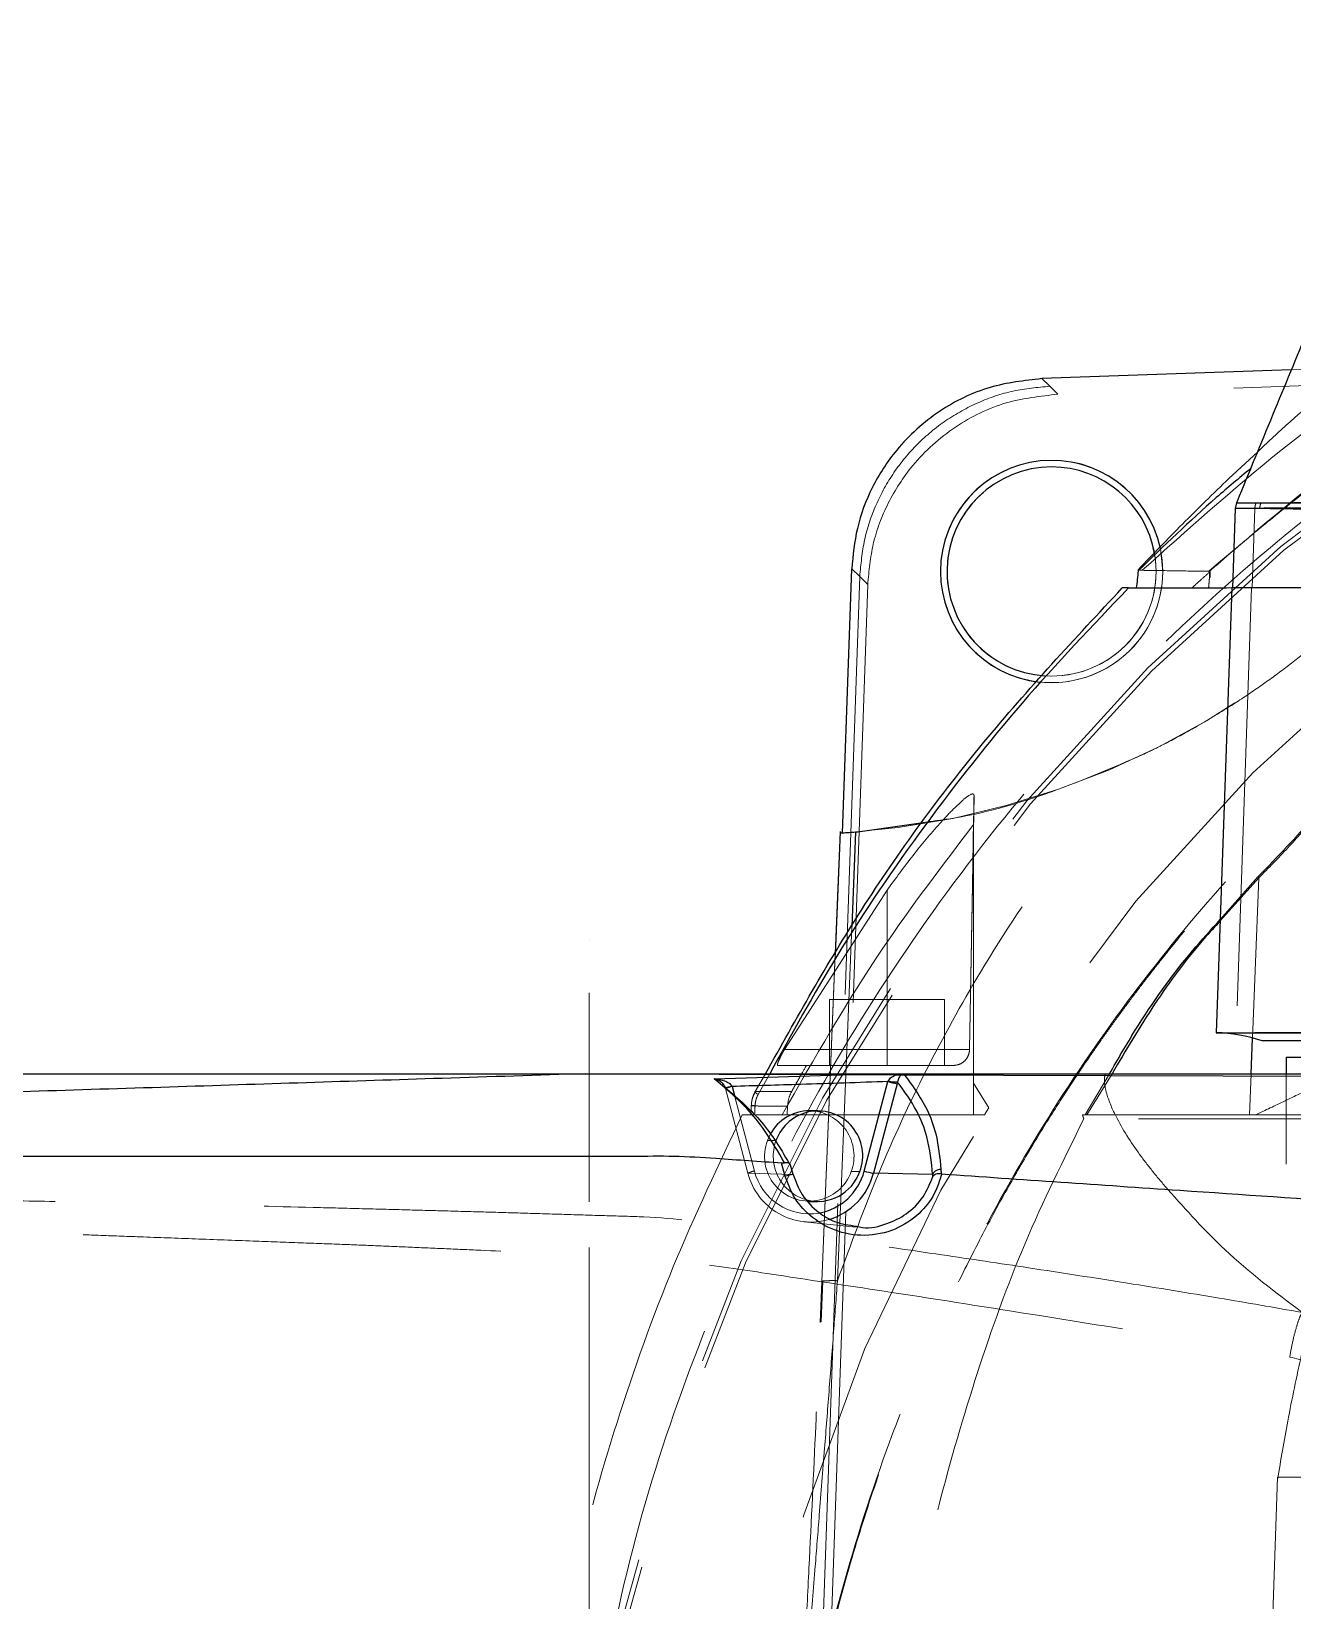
# Model space of a CAD drawing. Header units: millimetres. Extents: x 126 to 938, y 244 to 707.
# Drawn here: x 779.875 to 783.706, y 562.563 to 567.327 of the extents above; entities that cross this region are included whole.
import ezdxf

# ---------------------------------------------------------------- set-up
doc = ezdxf.new("R2010")
doc.units = ezdxf.units.MM
doc.linetypes.add('HIDDEN', pattern=[1.905, 1.27, -0.635])

msp = doc.modelspace()

# ---------------------------------------------------------------- linework, layer by layer
at = {"color": 7, "linetype": 'HIDDEN', "lineweight": 18}
for p, q in [((786.7006, 566.3553), (782.9926, 566.2256)), ((784.4368, 566.325), (783.7016, 566.2993)), ((782.9683, 566.2498), (782.9441, 566.2728)), ((782.9926, 566.2256), (782.9683, 566.2498)), ((783.5369, 565.8999), (783.5357, 565.8972)), ((783.5401, 565.8954), (783.5398, 565.8954)), ((783.5911, 565.8786), (783.5828, 565.6373)), ((783.8359, 565.8985), (783.6096, 565.8955)), ((783.3112, 565.6873), (783.304, 565.7566)), ((782.3908, 565.6722), (782.2542, 561.752)), ((782.3665, 565.6953), (782.3908, 565.6722)), ((782.3908, 565.6721), (782.415, 565.648)), ((783.4553, 565.6871), (783.4553, 565.67)), ((782.415, 565.648), (782.2786, 561.7506)), ((783.1881, 565.6373), (783.3996, 565.6373)), ((783.2309, 565.6373), (784.2837, 565.6373)), ((783.2309, 565.6373), (783.4144, 565.6373)), ((783.4505, 565.6373), (783.3996, 565.6373)), ((783.4144, 565.6373), (783.4436, 565.6373)), ((783.4436, 565.6373), (783.4505, 565.6373)), ((783.5053, 565.6373), (784.2844, 565.6373)), ((783.5208, 565.6373), (783.5809, 565.6373)), ((791.1026, 565.6373), (783.5228, 565.6373)), ((783.5228, 565.6373), (783.5828, 565.6373)), ((783.5809, 565.6373), (783.5345, 564.287)), ((783.5809, 565.6373), (784.4407, 565.6373)), ((783.5828, 565.6373), (784.4426, 565.6373)), ((782.738, 565.0069), (782.7246, 564.2364)), ((782.7367, 564.9307), (782.7333, 564.7373)), ((782.7367, 564.9191), (782.7367, 564.9307)), ((782.7367, 564.7373), (782.7367, 564.9307)), ((782.7367, 564.9191), (782.7367, 564.0373)), ((782.276, 563.5312), (782.3311, 564.8922)), ((782.4737, 564.7195), (782.1622, 564.2364)), ((782.4737, 564.7195), (782.4737, 564.2364)), ((782.7333, 564.7373), (782.7246, 564.2364)), ((782.7333, 564.7373), (782.7367, 564.7373)), ((782.7367, 564.5438), (782.7367, 564.7373)), ((783.603, 564.757), (783.4855, 564.6263)), ((783.4857, 564.6305), (783.6003, 564.76)), ((783.5838, 564.2708), (783.603, 564.757)), ((782.3668, 564.6096), (782.3233, 563.5338)), ((781.5695, 564.5672), (781.5695, 564.5672)), ((782.7367, 564.5438), (782.7367, 564.0373)), ((782.7367, 564.1334), (782.7367, 564.5438)), ((782.3161, 564.523), (782.2759, 563.5312)), ((781.5695, 564.4084), (781.5695, 563.7731)), ((781.5695, 563.7731), (781.5695, 564.4084)), ((781.5695, 563.7731), (781.5695, 564.4084)), ((781.5695, 564.4084), (781.5695, 563.7731)), ((782.2987, 564.1873), (782.2987, 564.3873)), ((782.2987, 564.3873), (782.6487, 564.3873)), ((782.6487, 564.3873), (782.2987, 564.3873)), ((782.6487, 564.1873), (782.6487, 564.3873)), ((783.5905, 564.2873), (783.5345, 564.287)), ((791.4838, 564.2873), (783.5905, 564.2873)), ((783.5905, 564.2873), (784.3874, 564.2873)), ((783.6128, 564.2623), (791.3347, 564.2623)), ((782.4737, 564.2364), (782.1622, 564.2364)), ((782.7246, 564.2364), (782.4737, 564.2364)), ((782.4737, 564.2364), (782.4737, 564.1873)), ((787.4737, 564.2123), (783.6862, 564.2123)), ((783.1375, 564.1623), (778.1429, 564.1623)), ((782.0732, 564.1086), (782.1046, 564.1623)), ((782.1177, 564.1623), (782.082, 564.0995)), ((782.1419, 564.1873), (782.4737, 564.1873)), ((782.1419, 564.1873), (782.229, 564.1873)), ((782.6746, 564.1873), (782.229, 564.1873)), ((782.6487, 564.1873), (782.2987, 564.1873)), ((782.2987, 564.1873), (782.6487, 564.1873)), ((782.4737, 564.1873), (782.6746, 564.1873)), ((783.0755, 564.0373), (783.1496, 564.1623)), ((783.1572, 564.1623), (783.0807, 564.0373)), ((784.0121, 564.1623), (783.1375, 564.1623)), ((783.5746, 564.0373), (783.5795, 564.1623)), ((783.6862, 564.1623), (783.6862, 563.8873)), ((781.9714, 564.1359), (781.9637, 564.1425)), ((781.9826, 564.1201), (781.9834, 564.1173)), ((781.9833, 564.1172), (782.051, 563.8605)), ((782.0514, 563.8604), (781.9836, 564.1171)), ((782.7367, 564.1334), (782.7367, 564.0373)), ((782.7827, 564.0585), (782.7367, 564.1334)), ((782.0104, 564.096), (782.0709, 563.8668)), ((782.1707, 564.0373), (782.1717, 564.0641)), ((782.0715, 564.0373), (782.034, 564.0373)), ((782.1548, 564.0373), (782.034, 564.0373)), ((782.0598, 564.0373), (782.0715, 564.0373)), ((782.0598, 564.0373), (782.1707, 564.0373)), ((782.7367, 564.0373), (782.1548, 564.0373)), ((782.1707, 564.0373), (782.7697, 564.0373)), ((782.7367, 564.0373), (782.7697, 564.0373)), ((782.7367, 564.0373), (782.7367, 564.0373)), ((783.0676, 564.0373), (783.0755, 564.0373)), ((783.0676, 564.0373), (784.5085, 564.0373)), ((784.5076, 564.0251), (783.0714, 564.0251)), ((783.078, 564.0373), (783.0755, 564.0373)), ((783.078, 564.0373), (783.0807, 564.0373)), ((783.0807, 564.0373), (783.5746, 564.0373)), ((783.5746, 564.0373), (783.5929, 564.0373)), ((783.5929, 564.0373), (784.5077, 564.0373)), ((782.119, 563.9783), (782.1105, 563.9593)), ((782.1105, 563.9593), (782.1366, 563.9593)), ((782.051, 563.8605), (782.0514, 563.8604)), ((782.1885, 563.8564), (782.0514, 563.8604)), ((782.1768, 563.8897), (782.1813, 563.8823)), ((782.1813, 563.8823), (782.1885, 563.8564)), ((782.365, 563.8652), (782.391, 563.8652)), ((787.4737, 563.8873), (783.6862, 563.8873)), ((782.2225, 563.7128), (782.38, 563.6969)), ((781.5695, 562.9999), (781.5695, 563.6352)), ((781.5695, 563.6352), (781.5695, 562.7199)), ((782.2707, 563.4069), (782.276, 563.5312)), ((782.2789, 563.5328), (782.2734, 563.4089)), ((781.5695, 562.4503), (781.5695, 562.9999)), ((783.6598, 562.9373), (783.5987, 561.1873)), ((783.7475, 562.9373), (783.6598, 562.9373)), ((783.6598, 562.9373), (784.5186, 562.9373)), ((781.5695, 562.7199), (781.5695, 562.1723))]:
    msp.add_line(p, q, dxfattribs=at)
at = {"color": 7, "linetype": 'Continuous', "lineweight": 25}
for p, q in [((783.7016, 566.2993), (782.9441, 566.2728)), ((783.5987, 566.05), (783.5117, 565.9694)), ((783.5312, 565.8781), (783.5228, 565.6373)), ((783.5349, 565.8954), (783.5312, 565.8781)), ((782.3385, 564.8927), (782.3665, 565.6953)), ((783.2073, 565.6373), (783.1878, 565.6373)), ((783.2073, 565.6373), (783.2309, 565.6373)), ((783.2309, 565.6373), (783.5053, 565.6373)), ((783.5208, 565.6373), (783.4737, 564.287)), ((783.8929, 565.6373), (783.5208, 565.6373)), ((782.3784, 564.8956), (782.591, 564.9263)), ((782.3312, 564.8977), (782.3161, 564.523)), ((782.3784, 564.8956), (782.3668, 564.6096)), ((783.5795, 564.1623), (783.5838, 564.2708)), ((783.8954, 564.2623), (783.6128, 564.2623)), ((783.6862, 564.2123), (783.6862, 564.1623)), ((783.6862, 564.2123), (786.473, 564.2123)), ((778.9682, 564.1623), (781.559, 564.1623)), ((781.559, 564.1623), (782.3689, 564.1596)), ((781.559, 564.1623), (789.6435, 564.1623)), ((781.9491, 564.1468), (782.3689, 564.1596)), ((782.3689, 564.1596), (782.5019, 564.1594)), ((782.0023, 564.1251), (782.0031, 564.1236)), ((782.0031, 564.1236), (782.0104, 564.096)), ((782.4046, 563.8668), (782.4763, 564.1385)), ((782.5043, 564.132), (782.4327, 563.8604)), ((782.2638, 564.0498), (782.2377, 564.0498)), ((782.1646, 563.8508), (782.1533, 563.8917)), ((782.1887, 563.8566), (782.181, 563.8845)), ((782.6124, 563.8561), (782.4327, 563.8604)), ((782.1887, 563.8566), (782.1885, 563.8564)), ((782.2377, 563.7748), (782.2638, 563.7748))]:
    msp.add_line(p, q, dxfattribs=at)
at = {"color": 7, "linetype": 'Continuous', "lineweight": 25, "flags": 128}
msp.add_lwpolyline([(782.5267, 564.159), (782.8277, 564.1581), (783.1504, 564.157), (783.495, 564.1559), (783.8614, 564.1547), (784.2497, 564.1535), (784.6597, 564.1522), (785.0146, 564.151), (785.4023, 564.1498), (785.8167, 564.1485), (786.2083, 564.1473), (786.6149, 564.146), (787.0046, 564.1449)], dxfattribs=at)
at = {"color": 7, "linetype": 'HIDDEN', "lineweight": 18, "flags": 128}
for points in [[(781.9826, 564.1201), (781.9825, 564.1201), (781.9828, 564.1202)], [(781.9834, 564.1173), (781.9833, 564.1172), (781.9836, 564.1171)], [(782.082, 564.0995), (782.0794, 564.1012), (782.0773, 564.1028), (782.0755, 564.1042), (782.0741, 564.1055), (782.0731, 564.1066), (782.0727, 564.1075), (782.0727, 564.1082), (782.0732, 564.1086)], [(782.1843, 564.1088), (782.1463, 564.1088), (782.1219, 564.1087), (782.0975, 564.1087), (782.0732, 564.1086)], [(782.073, 564.0663), (782.07, 564.0663), (782.0673, 564.0661), (782.0651, 564.066), (782.0633, 564.0657), (782.062, 564.0655), (782.0615, 564.0653), (782.0612, 564.0652), (782.0609, 564.0648), (782.0612, 564.0644)]]:
    msp.add_lwpolyline(points, dxfattribs=at)
at = {"color": 7, "linetype": 'HIDDEN', "lineweight": 18}
msp.add_circle((782.9737, 565.6873), 0.3175, dxfattribs=at)
for centre, radius, start, end in [((787.4737, 561.1873), 5.95, 91.99999, 178.00001), ((787.4737, 561.1872), 5.95, 92.00009, 177.99991), ((787.4737, 561.1872), 5.9354, 92.00001, 177.99993), ((787.4737, 561.1873), 5.5, 90, 270), ((787.4737, 561.1873), 5.5, 90, 270), ((782.1737, 567.3872), 2.5, 273.7781, 334.8559), ((782.9737, 565.6873), 0.3375, 0.0002, 179.9998), ((783.6415, 565.8769), 0.0504, 158.211, 178.1487), ((783.6564, 565.8766), 0.0505, 158.0395, 178.0025), ((782.9737, 565.6873), 0.3175, 266.3001, 9.7967), ((782.9737, 565.6873), 0.3375, 179.9992, 0.0008), ((782.9737, 565.6872), 0.3375, 263.7147, 0.0022), ((783.6792, 564.8264), 0.1031, 220.0593, 222.3126), ((782.6746, 564.2373), 0.05, 270.0059, 358.995), ((781.1702, 564.0985), 0.8917, 356.0616, 357.8099), ((782.2364, 563.9127), 0.1371, 339.7545, 89.4225), ((782.2373, 563.9111), 0.1357, 159.1744, 340.258), ((782.2657, 563.9119), 0.1375, 159.855, 254.9816), ((782.0907, 563.7713), 0.0976, 101.6972, 113.9495), ((782.2424, 563.9092), 0.1972, 194.3431, 286.4021), ((782.2381, 563.9095), 0.1726, 194.3103, 279.4622)]:
    msp.add_arc(centre, radius, start, end, dxfattribs=at)
at = {"color": 7, "linetype": 'Continuous', "lineweight": 25}
for centre, radius, start, end in [((782.9737, 565.6873), 0.3375, 11.8615, 179.9992), ((782.9737, 565.6873), 0.3175, 89.9991, 266.3004), ((782.9737, 565.6873), 0.3175, 9.7964, 89.9994), ((782.9737, 565.6872), 0.3375, 179.9982, 263.7185), ((783.4567, 563.7874), 0.4999, 71.8039, 88.042), ((781.9114, 564.4392), 0.327, 282.5808, 286.1436), ((782.0281, 564.0104), 0.1159, 102.4348, 112.6825), ((782.5439, 564.3675), 0.2388, 253.562, 260.4719), ((782.5019, 564.2129), 0.0757, 251.3607, 272.821), ((782.2381, 563.9148), 0.135, 90.1455, 151.9274), ((782.2642, 563.9135), 0.1357, 339.1752, 160.2572), ((782.2636, 563.9098), 0.135, 255.5836, 340.7017), ((782.2365, 563.9103), 0.1736, 279.9287, 345.5166), ((782.2404, 563.9101), 0.1986, 286.8769, 345.4955), ((782.4721, 564.0953), 0.2382, 253.5494, 260.4738), ((782.2148, 563.695), 0.1637, 99.1807, 107.8622)]:
    msp.add_arc(centre, radius, start, end, dxfattribs=at)
at = {"color": 7, "linetype": 'HIDDEN', "lineweight": 18}
for points, knots in [([(783.9761, 566.9599), (783.9754, 566.9599), (783.968, 566.9596), (784.0048, 566.9773), (784.0225, 566.9891), (784.0754, 567.0152), (784.1302, 567.0422), (784.1943, 567.0723), (784.2454, 567.0955), (784.2827, 567.1121), (784.3057, 567.1222), (784.3274, 567.1317), (784.3478, 567.1405), (784.3665, 567.1485), (784.4041, 567.1645), (784.4689, 567.1915), (784.5665, 567.2305), (784.6706, 567.2703), (784.7552, 567.2957), (784.8109, 567.3068), (784.8422, 567.306), (784.8697, 567.3038), (784.8979, 567.3007), (784.9276, 567.2964), (784.9684, 567.2892), (785.0176, 567.278), (785.0722, 567.2627), (785.1203, 567.2472), (785.1617, 567.2325), (785.1965, 567.2193), (785.2201, 567.21), (785.2344, 567.2042), (785.2415, 567.2012), (785.2478, 567.1986), (785.2534, 567.1963), (785.2582, 567.1943), (785.2713, 567.1887), (785.2905, 567.1791), (785.3156, 567.1715), (785.3213, 567.1571), (785.3202, 567.1486), (785.3159, 567.1397), (785.3087, 567.1299), (785.2986, 567.1192), (785.2856, 567.1077), (785.2711, 567.0962), (785.254, 567.0839), (785.2325, 567.0694), (785.203, 567.0508), (785.1636, 567.0272), (785.1126, 566.998), (785.0487, 566.9626), (784.9788, 566.9244), (784.9235, 566.8943), (784.8878, 566.8748), (784.8693, 566.8647), (784.8524, 566.8554), (784.8372, 566.847), (784.8237, 566.8396), (784.7659, 566.8076), (784.661, 566.7488), (784.5083, 566.661), (784.3544, 566.5692), (784.2041, 566.4731), (784.0588, 566.3746), (783.8907, 566.2533), (783.7292, 566.1301), (783.6191, 566.0352), (783.5781, 565.9999)], [0, 0, 0, 0, 0.000531, 0.005777, 0.016498, 0.031019, 0.050001, 0.070228, 0.090153, 0.097585, 0.104684, 0.11139, 0.117644, 0.123404, 0.128621, 0.152207, 0.182685, 0.217405, 0.24629, 0.257371, 0.265107, 0.272662, 0.280654, 0.289096, 0.29801, 0.315668, 0.331667, 0.345921, 0.358337, 0.368838, 0.377353, 0.379739, 0.381898, 0.383829, 0.385528, 0.386996, 0.388232, 0.397556, 0.405857, 0.407915, 0.410135, 0.412853, 0.416237, 0.420365, 0.425273, 0.430874, 0.435979, 0.443107, 0.452746, 0.465474, 0.481852, 0.502418, 0.527237, 0.549163, 0.555606, 0.56156, 0.567002, 0.571903, 0.576248, 0.580019, 0.627681, 0.677861, 0.728887, 0.779088, 0.828514, 0.877192, 0.954253, 1, 1, 1, 1]), ([(785.445, 567.3273), (785.4434, 567.3248), (785.4404, 567.3203), (785.4311, 567.3059), (785.4112, 567.2867), (785.3833, 567.2629), (785.3498, 567.2381), (785.3115, 567.2116), (785.2664, 567.182), (785.2183, 567.1514), (785.1647, 567.1176), (785.0998, 567.0764), (785.0165, 567.0238), (784.9266, 566.9672), (784.8398, 566.9125), (784.7666, 566.8668), (784.7023, 566.827), (784.5973, 566.7627), (784.4462, 566.6795), (784.2475, 566.5621), (784.0612, 566.4352), (783.8724, 566.2909), (783.7204, 566.1641), (783.6278, 566.0773), (783.5987, 566.05)], [0, 0, 0, 0, 0.003922, 0.007253, 0.02285, 0.040261, 0.056254, 0.078318, 0.102391, 0.127972, 0.154355, 0.18686, 0.230292, 0.285539, 0.328444, 0.366942, 0.400602, 0.429092, 0.530925, 0.630377, 0.736502, 0.830957, 0.946908, 1, 1, 1, 1]), ([(781.5811, 562.1595), (781.6174, 562.347), (781.6901, 562.7221), (781.8672, 563.2683), (782.0922, 563.7963), (782.368, 564.3005), (782.6913, 564.7763), (783.0593, 565.2194), (783.4688, 565.6257), (783.9012, 565.9786), (784.3489, 566.2803), (784.8116, 566.5366), (785.3078, 566.7553), (785.8328, 566.9305), (786.3745, 567.0541), (786.9225, 567.1309), (787.2899, 567.1405), (787.4737, 567.1453)], [0, 0, 0, 0, 0.068199, 0.136432, 0.204715, 0.273055, 0.341472, 0.409974, 0.478575, 0.547289, 0.609103, 0.671275, 0.736055, 0.80262, 0.868751, 0.934351, 1, 1, 1, 1]), ([(785.6213, 566.9425), (785.4237, 566.8718), (785.0281, 566.7304), (784.4662, 566.4391), (783.9328, 566.0977), (783.6112, 565.8242), (783.451, 565.6879)], [0, 0, 0, 0, 0.249133, 0.49885, 0.750328, 1, 1, 1, 1]), ([(783.2489, 565.6909), (783.386, 565.8136), (783.6601, 566.059), (784.0332, 566.3286), (784.3429, 566.5261), (784.5814, 566.6636), (784.8252, 566.7913), (784.9924, 566.8669), (785.0761, 566.9048)], [0, 0, 0, 0, 0.250346, 0.500415, 0.62548, 0.750244, 0.874988, 1, 1, 1, 1]), ([(785.0761, 566.9048), (784.9824, 566.8639), (784.795, 566.7823), (784.5213, 566.6444), (784.2103, 566.4702), (783.8676, 566.2525), (783.63, 566.0635), (783.5118, 565.9694)], [0, 0, 0, 0, 0.1676689, 0.3352034, 0.5024299, 0.7522398, 1, 1, 1, 1]), ([(783.4526, 565.6872), (783.4768, 565.7083), (783.5351, 565.7593), (783.6394, 565.8464), (783.7432, 565.929), (783.8378, 566.0009), (783.9137, 566.0569), (783.9965, 566.1159), (784.0862, 566.1775), (784.183, 566.2415), (784.2874, 566.3072), (784.453, 566.4088), (784.6209, 566.4902), (784.7904, 566.5794), (785.0357, 566.7123), (785.268, 566.7941), (785.4541, 566.8597)], [0, 0, 0, 0, 0.041354, 0.099535, 0.174558, 0.211874, 0.252287, 0.295804, 0.342422, 0.392152, 0.444987, 0.500935, 0.641741, 0.684455, 0.74715, 1, 1, 1, 1]), ([(786.6232, 566.4318), (786.5474, 566.4184), (786.3924, 566.3909), (786.1568, 566.3361), (785.9236, 566.2714), (785.6991, 566.1982), (785.4783, 566.1159), (785.2465, 566.0177), (784.9847, 565.8913), (784.7038, 565.735), (784.4108, 565.5464), (784.1281, 565.3363), (783.8685, 565.1145), (783.6583, 564.9101), (783.4854, 564.7238), (783.3742, 564.5929), (783.2982, 564.4981), (783.2578, 564.4464), (783.2173, 564.3931), (783.1768, 564.3384), (783.1362, 564.2821), (783.0923, 564.2193), (783.0415, 564.1444), (782.9809, 564.0511), (782.9113, 563.9384), (782.834, 563.8054), (782.7507, 563.6512), (782.6487, 563.4455), (782.5417, 563.2009), (782.4416, 562.9321), (782.3566, 562.6637), (782.2857, 562.3915), (782.2273, 562.1112), (782.201, 561.9274), (782.1882, 561.838)], [0, 0, 0, 0, 0.033674, 0.068945, 0.105819, 0.139632, 0.172254, 0.20898, 0.249813, 0.299456, 0.349625, 0.402271, 0.453508, 0.499002, 0.530556, 0.564763, 0.574162, 0.58374, 0.593501, 0.603445, 0.61357, 0.623876, 0.636985, 0.653207, 0.672543, 0.694992, 0.720552, 0.749221, 0.795531, 0.837364, 0.874723, 0.918716, 0.960474, 1, 1, 1, 1]), ([(782.1986, 561.9019), (782.2169, 562.0255), (782.2587, 562.3072), (782.3717, 562.7357), (782.527, 563.1825), (782.7189, 563.6075), (782.9431, 564.0083), (783.1969, 564.3821), (783.4773, 564.7271), (783.814, 565.0756), (784.213, 565.4146), (784.6768, 565.7291), (785.1603, 565.9885), (785.6566, 566.192), (786.1298, 566.3394), (786.4404, 566.3971), (786.5792, 566.4228)], [0, 0, 0, 0, 0.055568, 0.126608, 0.196694, 0.265763, 0.333769, 0.40069, 0.466522, 0.531278, 0.615981, 0.698908, 0.780096, 0.859549, 0.937235, 1, 1, 1, 1]), ([(782.9683, 566.2498), (782.931, 566.2463), (782.8564, 566.2394), (782.7495, 566.2028), (782.6508, 566.1485), (782.564, 566.0765), (782.492, 565.9897), (782.4377, 565.891), (782.4012, 565.784), (782.3943, 565.7094), (782.3908, 565.6722)], [0, 0, 0, 0, 0.1248939, 0.2498728, 0.3749036, 0.4999772, 0.6250491, 0.7500935, 0.8750872, 1, 1, 1, 1]), ([(782.9926, 566.2256), (782.9395, 566.2196), (782.8297, 566.2072), (782.676, 566.1314), (782.5548, 566.0231), (782.4741, 565.8981), (782.4271, 565.7745), (782.4189, 565.6893), (782.415, 565.648)], [0, 0, 0, 0, 0.177643, 0.367411, 0.562558, 0.714679, 0.861482, 1, 1, 1, 1]), ([(783.5312, 565.8781), (783.5319, 565.8781), (783.535, 565.8781), (783.5428, 565.8782), (783.555, 565.8783), (783.5719, 565.8784), (783.584, 565.8785), (783.5911, 565.8786)], [0, 0, 0, 0, 0.0356157, 0.1536051, 0.3931626, 0.6458434, 1, 1, 1, 1]), ([(783.5947, 565.8957), (783.5779, 565.8957), (783.5597, 565.8958), (783.5415, 565.8955), (783.5401, 565.8954)], [0, 0, 0, 0, 0.922899, 1, 1, 1, 1]), ([(783.5911, 565.8786), (783.5939, 565.8786), (783.5988, 565.8787), (783.6038, 565.8785), (783.6059, 565.8784)], [0, 0, 0, 0, 0.560126, 1, 1, 1, 1]), ([(783.6096, 565.8955), (783.6068, 565.8956), (783.6018, 565.8958), (783.5969, 565.8957), (783.5947, 565.8957)], [0, 0, 0, 0, 0.560529, 1, 1, 1, 1]), ([(783.6059, 565.8784), (783.6475, 565.8779), (783.7216, 565.8771), (783.7958, 565.875), (783.8284, 565.8741)], [0, 0, 0, 0, 0.560015, 1, 1, 1, 1]), ([(783.2508, 565.1312), (783.2708, 565.1409), (783.3197, 565.1647), (783.4046, 565.2104), (783.4969, 565.2651), (783.5867, 565.3241), (783.6652, 565.3801), (783.7637, 565.4563), (783.8839, 565.5606), (784.0198, 565.6966), (784.1026, 565.7978), (784.1433, 565.8475)], [0, 0, 0, 0, 0.057738, 0.141213, 0.250422, 0.336601, 0.420165, 0.501124, 0.660242, 0.833371, 1, 1, 1, 1]), ([(783.2489, 565.6909), (783.2467, 565.6911), (783.2427, 565.6914), (783.2389, 565.6928), (783.2372, 565.6935)], [0, 0, 0, 0, 0.553753, 1, 1, 1, 1]), ([(783.451, 565.6879), (783.4173, 565.6884), (783.3499, 565.6893), (783.2825, 565.6904), (783.2489, 565.6909)], [0, 0, 0, 0, 0.501176, 1, 1, 1, 1]), ([(783.3996, 565.6373), (783.41, 565.6466), (783.4285, 565.6633), (783.4471, 565.6799), (783.4553, 565.6871)], [0, 0, 0, 0, 0.559952, 1, 1, 1, 1]), ([(783.451, 565.6879), (783.4513, 565.6878), (783.452, 565.6874), (783.4526, 565.6851), (783.4532, 565.6812), (783.4534, 565.6752), (783.4533, 565.6707), (783.4532, 565.6682)], [0, 0, 0, 0, 0.039623, 0.110957, 0.338863, 0.632223, 1, 1, 1, 1]), ([(783.4553, 565.67), (783.455, 565.6734), (783.4547, 565.6783), (783.4537, 565.684), (783.4529, 565.6863), (783.4526, 565.6872)], [0, 0, 0, 0, 0.594499, 0.832719, 1, 1, 1, 1]), ([(783.4553, 565.6871), (783.4548, 565.6871), (783.4539, 565.6872), (783.453, 565.6872), (783.4526, 565.6872)], [0, 0, 0, 0, 0.55897, 1, 1, 1, 1]), ([(783.4532, 565.6682), (783.4536, 565.6686), (783.4543, 565.6691), (783.455, 565.6697), (783.4553, 565.67)], [0, 0, 0, 0, 0.560169, 1, 1, 1, 1]), ([(783.4532, 565.6682), (783.4527, 565.6624), (783.4518, 565.6521), (783.4509, 565.6418), (783.4505, 565.6373)], [0, 0, 0, 0, 0.55995, 1, 1, 1, 1]), ([(782.3233, 563.5338), (782.3639, 563.6441), (782.4437, 563.861), (782.5891, 564.174), (782.7664, 564.4954), (782.9811, 564.8208), (783.1618, 565.0287), (783.2508, 565.1312)], [0, 0, 0, 0, 0.189393, 0.372762, 0.556088, 0.781214, 1, 1, 1, 1]), ([(782.591, 564.9263), (782.6212, 564.9303), (782.7515, 564.9475), (782.9749, 565.0126), (783.1592, 565.0918), (783.2508, 565.1312)], [0, 0, 0, 0, 0.131799, 0.568422, 1, 1, 1, 1]), ([(783.6003, 564.76), (783.6589, 564.8203), (783.775, 564.9399), (783.8732, 565.0745), (783.9219, 565.1412)], [0, 0, 0, 0, 0.504402, 1, 1, 1, 1]), ([(783.9237, 565.139), (783.8992, 565.1062), (783.85, 565.0401), (783.7742, 564.9417), (783.6917, 564.8469), (783.6327, 564.7871), (783.603, 564.757)], [0, 0, 0, 0, 0.246129, 0.494987, 0.7459, 1, 1, 1, 1]), ([(782.738, 565.0069), (782.7376, 565.0088), (782.7366, 565.0131), (782.7206, 565.0082), (782.7034, 564.9917), (782.67, 564.9617), (782.619, 564.9059), (782.5506, 564.8245), (782.4998, 564.7551), (782.4737, 564.7195)], [0, 0, 0, 0, 0.012515, 0.028007, 0.100134, 0.206518, 0.355741, 0.669698, 1, 1, 1, 1]), ([(782.7367, 564.9307), (782.7369, 564.9449), (782.7374, 564.9703), (782.7378, 564.9957), (782.738, 565.0069)], [0, 0, 0, 0, 0.561785, 1, 1, 1, 1]), ([(782.1548, 564.0373), (782.253, 564.2087), (782.4283, 564.5151), (782.6424, 564.7956), (782.7367, 564.9191)], [0, 0, 0, 0, 0.559755, 1, 1, 1, 1]), ([(782.3385, 564.8927), (782.3371, 564.8926), (782.3346, 564.8924), (782.3322, 564.8923), (782.3311, 564.8922)], [0, 0, 0, 0, 0.559933, 1, 1, 1, 1]), ([(783.5345, 564.287), (783.5193, 564.287), (783.499, 564.287), (783.4788, 564.287), (783.4737, 564.287)], [0, 0, 0, 0, 0.749509, 1, 1, 1, 1]), ([(782.1622, 564.2364), (782.1589, 564.2305), (782.1527, 564.2196), (782.1464, 564.2062), (782.1425, 564.1969), (782.1414, 564.1922), (782.1402, 564.1886), (782.1415, 564.1876), (782.1419, 564.1873)], [0, 0, 0, 0, 0.3693344, 0.6928107, 0.8230575, 0.9156927, 0.9728047, 1, 1, 1, 1]), ([(782.6746, 564.1873), (782.6816, 564.1881), (782.6962, 564.1899), (782.7128, 564.2031), (782.7227, 564.2197), (782.7239, 564.231), (782.7246, 564.2364)], [0, 0, 0, 0, 0.270601, 0.562361, 0.789473, 1, 1, 1, 1]), ([(783.5929, 564.0373), (783.6229, 564.0515), (783.682, 564.0795), (783.7706, 564.1224), (783.8543, 564.1625), (783.9186, 564.1928), (783.9535, 564.2081), (783.9631, 564.2123)], [0, 0, 0, 0, 0.243211, 0.479455, 0.720696, 0.923597, 1, 1, 1, 1]), ([(782.1843, 564.1088), (782.1926, 564.1235), (782.2073, 564.1497), (782.2223, 564.1758), (782.229, 564.1873)], [0, 0, 0, 0, 0.559901, 1, 1, 1, 1]), ([(783.1375, 564.1623), (783.1362, 564.1586), (783.1335, 564.1503), (783.1341, 564.131), (783.1423, 564.0908), (783.1753, 564.0149), (783.226, 563.9363), (783.2815, 563.8638), (783.311, 563.8293), (783.3265, 563.8113)], [0, 0, 0, 0, 0.0278451, 0.0640749, 0.1395326, 0.3296945, 0.6664226, 0.8257372, 1, 1, 1, 1]), ([(781.9836, 564.1171), (781.9835, 564.1177), (781.9832, 564.1187), (781.9829, 564.1198), (781.9828, 564.1202)], [0, 0, 0, 0, 0.5592363, 1, 1, 1, 1]), ([(782.0612, 564.0644), (782.062, 564.0721), (782.0636, 564.0875), (782.07, 564.1016), (782.0732, 564.1086)], [0, 0, 0, 0, 0.499458, 1, 1, 1, 1]), ([(782.0728, 564.1072), (782.0701, 564.1012), (782.064, 564.0878), (782.0624, 564.0733), (782.0615, 564.0653)], [0, 0, 0, 0, 0.453148, 1, 1, 1, 1]), ([(782.082, 564.0995), (782.0793, 564.0935), (782.0746, 564.0829), (782.0735, 564.0714), (782.073, 564.0663)], [0, 0, 0, 0, 0.560381, 1, 1, 1, 1]), ([(782.1717, 564.0641), (782.1726, 564.0728), (782.1743, 564.0885), (782.1812, 564.1026), (782.1843, 564.1088)], [0, 0, 0, 0, 0.557084, 1, 1, 1, 1]), ([(782.0615, 564.0653), (782.0613, 564.0609), (782.0608, 564.0511), (782.0603, 564.0414), (782.06, 564.0361)], [0, 0, 0, 0, 0.452476, 1, 1, 1, 1]), ([(782.0612, 564.0644), (782.0737, 564.0644), (782.0942, 564.0643), (782.1229, 564.0642), (782.1473, 564.0642), (782.1636, 564.0641), (782.1717, 564.0641)], [0, 0, 0, 0, 0.338297, 0.558325, 0.778893, 1, 1, 1, 1]), ([(782.073, 564.0663), (782.0727, 564.0609), (782.0722, 564.0512), (782.0717, 564.0415), (782.0715, 564.0373)], [0, 0, 0, 0, 0.559987, 1, 1, 1, 1]), ([(782.7827, 564.0585), (782.7802, 564.0545), (782.7759, 564.0475), (782.7716, 564.0404), (782.7697, 564.0373)], [0, 0, 0, 0, 0.560087, 1, 1, 1, 1]), ([(782.7827, 564.0585), (782.7802, 564.0545), (782.7759, 564.0475), (782.7716, 564.0404), (782.7697, 564.0373)], [0, 0, 0, 0, 0.560087, 1, 1, 1, 1]), ([(782.034, 564.0373), (781.962, 563.8855), (781.8176, 563.5816), (781.6485, 563.1063), (781.5125, 562.6199), (781.4554, 562.2887), (781.4268, 562.1227)], [0, 0, 0, 0, 0.249772, 0.500216, 0.749577, 1, 1, 1, 1]), ([(783.0714, 564.0251), (783.0096, 563.9002), (782.8859, 563.6505), (782.7448, 563.2564), (782.628, 562.8544), (782.533, 562.4456), (782.4514, 562.0279), (782.3799, 561.6092), (782.3281, 561.3293), (782.3028, 561.1924)], [0, 0, 0, 0, 0.141768, 0.283315, 0.425214, 0.567713, 0.710347, 0.858292, 1, 1, 1, 1]), ([(783.0714, 564.0251), (783.0707, 564.0274), (783.0694, 564.0314), (783.0681, 564.0355), (783.0676, 564.0373)], [0, 0, 0, 0, 0.5602298, 1, 1, 1, 1]), ([(783.89, 563.8884), (783.8724, 563.8347), (783.8328, 563.714), (783.7821, 563.5207), (783.7331, 563.3141), (783.6914, 563.1166), (783.67, 562.9893), (783.6601, 562.9303)], [0, 0, 0, 0, 0.171984, 0.386256, 0.607408, 0.817846, 1, 1, 1, 1]), ([(783.7344, 563.4377), (783.6505, 563.4523), (783.4738, 563.483), (783.1969, 563.528), (782.9161, 563.5715), (782.6277, 563.6145), (782.3326, 563.6571), (782.0314, 563.6995), (781.7925, 563.7273), (781.6218, 563.731), (781.5068, 563.7349), (781.3895, 563.7384), (781.2698, 563.742), (781.1477, 563.7454), (781.0232, 563.7488), (780.8914, 563.7523), (780.6805, 563.7577), (780.41, 563.7645), (780.1044, 563.7712), (779.8499, 563.7762), (779.6498, 563.7798), (779.4399, 563.7827), (779.2024, 563.7873), (778.9229, 563.7912), (778.6543, 563.7941), (778.4081, 563.7962), (778.1694, 563.7982), (777.9601, 563.8), (777.7715, 563.8039), (777.6135, 563.8069), (777.4541, 563.81), (777.2963, 563.8131), (777.1387, 563.8162), (776.9101, 563.8208), (776.6055, 563.8271), (776.3521, 563.833), (776.2237, 563.8359)], [0, 0, 0, 0, 0.0339158, 0.0714211, 0.1117194, 0.1470741, 0.187538, 0.2304649, 0.2682251, 0.2831792, 0.2984495, 0.3140358, 0.3299351, 0.3461489, 0.3626758, 0.3795172, 0.3986552, 0.4466871, 0.4872612, 0.5204149, 0.5480295, 0.5669908, 0.6040048, 0.6426345, 0.6782873, 0.7109754, 0.7407057, 0.7733423, 0.7943054, 0.8158496, 0.8362716, 0.8577811, 0.8787034, 0.8990418, 0.9488615, 1, 1, 1, 1]), ([(783.3265, 563.8113), (783.3828, 563.7483), (783.5062, 563.6102), (783.654, 563.4985), (783.7344, 563.4377)], [0, 0, 0, 0, 0.456227, 1, 1, 1, 1]), ([(776.2237, 563.7898), (776.314, 563.7875), (776.4809, 563.7832), (776.7106, 563.7772), (776.8991, 563.7721), (777.0803, 563.7671), (777.2535, 563.7621), (777.4326, 563.7568), (777.5976, 563.7518), (777.7625, 563.7468), (777.9335, 563.7413), (778.0621, 563.7377), (778.1461, 563.7358), (778.1798, 563.7349), (778.2091, 563.7341), (778.2319, 563.7335), (778.2456, 563.7331), (778.2612, 563.7327), (778.3103, 563.7314), (778.4079, 563.7288), (778.5393, 563.7254), (778.6719, 563.7218), (778.7874, 563.7187), (778.8966, 563.7156), (778.9845, 563.713), (779.0563, 563.7108), (779.1127, 563.7091), (779.1805, 563.7069), (779.2548, 563.7046), (779.3298, 563.7021), (779.3909, 563.7001), (779.4328, 563.6986), (779.4546, 563.6978), (779.4699, 563.6971), (779.5248, 563.6938), (779.6355, 563.6889), (779.7638, 563.6836), (779.8792, 563.6792), (779.9729, 563.6756), (780.0831, 563.6715), (780.2183, 563.6665), (780.3751, 563.6608), (780.5382, 563.6548), (780.6869, 563.6492), (780.8068, 563.6447), (780.9104, 563.6406), (781.009, 563.6364), (781.1146, 563.6318), (781.2684, 563.6252), (781.4618, 563.6156), (781.6892, 563.6079), (781.9134, 563.5863), (782.1768, 563.5451), (782.521, 563.494), (782.9184, 563.4311), (783.3217, 563.3663), (783.5745, 563.3231), (783.6969, 563.3022)], [0, 0, 0, 0, 0.036131, 0.066772, 0.091923, 0.111582, 0.139256, 0.161257, 0.183259, 0.20526, 0.227262, 0.251703, 0.25673, 0.260888, 0.265178, 0.26846, 0.269989, 0.270652, 0.274717, 0.289655, 0.309711, 0.327283, 0.342701, 0.355961, 0.370953, 0.377883, 0.384723, 0.393517, 0.404995, 0.414475, 0.423522, 0.429451, 0.431247, 0.432269, 0.435575, 0.453227, 0.476612, 0.486923, 0.49943, 0.514136, 0.531038, 0.553531, 0.576919, 0.596314, 0.613035, 0.624923, 0.637796, 0.652533, 0.667187, 0.699391, 0.729987, 0.758193, 0.7894, 0.83662, 0.897409, 0.950341, 1, 1, 1, 1]), ([(782.3233, 563.5338), (782.3193, 563.4819), (782.3108, 563.3696), (782.2978, 563.2), (782.2833, 563.0147), (782.2693, 562.8374), (782.2569, 562.6825), (782.2474, 562.5635), (782.2399, 562.4685), (782.2331, 562.383), (782.2271, 562.3069), (782.2217, 562.2389), (782.217, 562.1777), (782.2127, 562.1223), (782.2088, 562.0725), (782.2053, 562.0281), (782.2023, 561.989), (782.1996, 561.9548), (782.1971, 561.9246), (782.195, 561.8985), (782.1932, 561.8779), (782.1918, 561.8631), (782.1906, 561.8527), (782.1899, 561.8445), (782.1887, 561.8398), (782.1882, 561.838)], [0, 0, 0, 0, 0.091851, 0.19856, 0.300024, 0.419542, 0.512242, 0.573989, 0.629967, 0.680325, 0.72519, 0.764655, 0.800668, 0.833334, 0.862694, 0.888768, 0.911783, 0.93191, 0.949157, 0.965291, 0.978145, 0.98561, 0.991398, 0.996686, 1, 1, 1, 1]), ([(782.3233, 563.5338), (782.3164, 563.5341), (782.3037, 563.5346), (782.2891, 563.5332), (782.2792, 563.5339), (782.2766, 563.5317), (782.276, 563.5312)], [0, 0, 0, 0, 0.427388, 0.7908, 0.954446, 1, 1, 1, 1]), ([(783.6969, 563.3022), (783.6998, 563.3183), (783.7056, 563.3492), (783.7158, 563.3887), (783.7248, 563.4181), (783.7317, 563.4321), (783.7344, 563.4377)], [0, 0, 0, 0, 0.3466921, 0.6688843, 0.8673111, 1, 1, 1, 1]), ([(782.1922, 561.8679), (782.1929, 561.877), (782.195, 561.9035), (782.1979, 561.9472), (782.2011, 561.9978), (782.2042, 562.0503), (782.2075, 562.1065), (782.211, 562.1688), (782.2171, 562.2797), (782.2258, 562.4443), (782.2403, 562.7309), (782.2558, 563.054), (782.2663, 563.3025), (782.2707, 563.4069)], [0, 0, 0, 0, 0.017749, 0.051637, 0.085297, 0.116579, 0.153863, 0.194894, 0.238052, 0.370258, 0.515623, 0.796691, 1, 1, 1, 1]), ([(783.6969, 563.3022), (783.7361, 563.2926), (783.818, 563.2726), (783.9368, 563.2227), (784.0662, 563.1759), (784.2079, 563.1407), (784.308, 563.148), (784.3582, 563.1517)], [0, 0, 0, 0, 0.176831, 0.368438, 0.562918, 0.780776, 1, 1, 1, 1])]:
    msp.add_open_spline(points, degree=3, knots=knots, dxfattribs=at)
at = {"color": 7, "linetype": 'Continuous', "lineweight": 25}
for points, knots in [([(783.9765, 566.9654), (783.9021, 566.7852), (783.7555, 566.4301), (783.609, 566.0749), (783.5369, 565.8999)], [0, 0, 0, 0, 0.507473, 1, 1, 1, 1]), ([(782.9441, 566.2728), (782.891, 566.2668), (782.7813, 566.2544), (782.6275, 566.1787), (782.5063, 566.0704), (782.4257, 565.9454), (782.3786, 565.8218), (782.3705, 565.7367), (782.3665, 565.6953)], [0, 0, 0, 0, 0.1776564, 0.3674424, 0.5625873, 0.7146952, 0.8614908, 1, 1, 1, 1]), ([(783.5781, 565.9999), (783.5432, 565.9707), (783.4251, 565.8719), (783.3146, 565.7647), (783.2367, 565.6892)], [0, 0, 0, 0, 0.295584, 1, 1, 1, 1]), ([(783.5117, 565.9694), (783.4646, 565.9235), (783.3716, 565.833), (783.2816, 565.7395), (783.2372, 565.6935)], [0, 0, 0, 0, 0.507149, 1, 1, 1, 1]), ([(783.5398, 565.8954), (783.5389, 565.8954), (783.5251, 565.8952), (783.6121, 565.8958), (783.655, 565.8957), (783.784, 565.8952), (783.8665, 565.8945), (783.9099, 565.8941)], [0, 0, 0, 0, 0.006267, 0.103594, 0.317332, 0.641758, 1, 1, 1, 1]), ([(783.9093, 565.8793), (783.8776, 565.8794), (783.816, 565.8795), (783.7481, 565.8795), (783.7062, 565.8795), (783.6889, 565.8794), (783.6731, 565.8794), (783.6588, 565.8793), (783.6458, 565.8793), (783.6191, 565.8791), (783.5866, 565.8789), (783.5535, 565.8785), (783.5378, 565.8783), (783.5323, 565.8781), (783.5312, 565.8781)], [0, 0, 0, 0, 0.251745, 0.488356, 0.538453, 0.584199, 0.625846, 0.663711, 0.697981, 0.728973, 0.875516, 0.955916, 0.991483, 1, 1, 1, 1]), ([(783.2367, 565.6892), (783.2358, 565.6805), (783.2338, 565.6632), (783.2319, 565.6459), (783.2309, 565.6373)], [0, 0, 0, 0, 0.500378, 1, 1, 1, 1]), ([(783.2372, 565.6935), (783.2371, 565.6927), (783.237, 565.6912), (783.2368, 565.6898), (783.2367, 565.6892)], [0, 0, 0, 0, 0.558207, 1, 1, 1, 1]), ([(782.1046, 564.1623), (782.1986, 564.3299), (782.3953, 564.681), (782.7584, 565.1765), (783.045, 565.4838), (783.1881, 565.6373)], [0, 0, 0, 0, 0.313825, 0.657269, 1, 1, 1, 1]), ([(783.2073, 565.6373), (783.0977, 565.5225), (782.8786, 565.2931), (782.5844, 564.9177), (782.3266, 564.5423), (782.1838, 564.2824), (782.1177, 564.1623)], [0, 0, 0, 0, 0.2584883, 0.5168593, 0.7765901, 1, 1, 1, 1]), ([(782.3784, 564.8956), (782.375, 564.8954), (782.3686, 564.8949), (782.357, 564.894), (782.3455, 564.8932), (782.3364, 564.8925), (782.3322, 564.8923), (782.3312, 564.8922), (782.3311, 564.8922)], [0, 0, 0, 0, 0.212862, 0.410538, 0.734441, 0.940036, 0.991178, 1, 1, 1, 1]), ([(783.1496, 564.1623), (783.1752, 564.2065), (783.2506, 564.3367), (783.3625, 564.4945), (783.4574, 564.5993), (783.4857, 564.6305)], [0, 0, 0, 0, 0.265875, 0.781387, 1, 1, 1, 1]), ([(783.4855, 564.6263), (783.4691, 564.6083), (783.3967, 564.529), (783.283, 564.3761), (783.1991, 564.2334), (783.1572, 564.1623)], [0, 0, 0, 0, 0.128574, 0.565293, 1, 1, 1, 1]), ([(783.4737, 564.287), (783.4838, 564.2869), (783.5214, 564.2869), (783.6012, 564.2868), (783.7254, 564.2868), (783.8263, 564.2867), (783.8849, 564.2867), (783.8889, 564.2867)], [0, 0, 0, 0, 0.0730777, 0.2712917, 0.5765521, 0.9708551, 1, 1, 1, 1]), ([(783.4737, 564.287), (783.4737, 564.287), (783.4737, 564.287), (783.4737, 564.287), (783.4737, 564.287)], [0, 0, 0, 0, 0.326632, 1, 1, 1, 1]), ([(781.559, 564.1623), (781.4134, 564.1576), (781.1304, 564.1486), (780.709, 564.1349), (780.2921, 564.1216), (779.8782, 564.1085), (779.212, 564.0875), (778.6443, 564.0693), (778.1684, 564.0493), (778.0395, 564.0449), (777.9182, 564.0359), (777.8033, 564.023), (777.7052, 564.0121), (777.6128, 564.0011), (777.5084, 563.9881), (777.4304, 563.9776), (777.3818, 563.9711)], [0, 0, 0, 0, 0.104494, 0.203016, 0.302387, 0.403571, 0.500012, 0.780373, 0.810851, 0.841632, 0.872835, 0.898068, 0.924565, 0.943562, 0.964852, 1, 1, 1, 1]), ([(782.1624, 563.8919), (782.1432, 563.9253), (782.1097, 563.9835), (782.0529, 564.0541), (781.9993, 564.1042), (781.9654, 564.133), (781.9491, 564.1468)], [0, 0, 0, 0, 0.344206, 0.601208, 0.808284, 1, 1, 1, 1]), ([(781.9828, 564.1202), (781.9821, 564.122), (781.9807, 564.1255), (781.9762, 564.1317), (781.9666, 564.1408), (781.9561, 564.1444), (781.9491, 564.1468)], [0, 0, 0, 0, 0.126562, 0.256003, 0.512551, 1, 1, 1, 1]), ([(781.9491, 564.1468), (781.9598, 564.1456), (781.9753, 564.1438), (781.9915, 564.136), (781.9989, 564.1304), (782.0012, 564.1268), (782.0023, 564.1251)], [0, 0, 0, 0, 0.536799, 0.785865, 0.898804, 1, 1, 1, 1]), ([(782.4777, 564.1411), (782.4791, 564.1431), (782.4818, 564.1472), (782.4898, 564.1538), (782.497, 564.1571), (782.5019, 564.1594)], [0, 0, 0, 0, 0.230769, 0.479386, 1, 1, 1, 1]), ([(782.5019, 564.1594), (782.5035, 564.1594), (782.5064, 564.1594), (782.5104, 564.1593), (782.5135, 564.1593), (782.5153, 564.1593), (782.5161, 564.1592)], [0, 0, 0, 0, 0.337499, 0.617221, 0.837488, 1, 1, 1, 1]), ([(782.5161, 564.1592), (782.5139, 564.1563), (782.5104, 564.1515), (782.5073, 564.1439), (782.5062, 564.1395), (782.5057, 564.1372)], [0, 0, 0, 0, 0.450012, 0.715071, 1, 1, 1, 1]), ([(782.5161, 564.1592), (782.518, 564.1592), (782.5207, 564.1591), (782.5238, 564.1591), (782.5255, 564.159), (782.5263, 564.159), (782.5267, 564.159)], [0, 0, 0, 0, 0.523774, 0.768664, 0.886025, 1, 1, 1, 1]), ([(782.5267, 564.159), (782.5385, 564.1428), (782.563, 564.1092), (782.5989, 564.0511), (782.6276, 563.9707), (782.6339, 563.9078), (782.6375, 563.8715)], [0, 0, 0, 0, 0.191768, 0.397871, 0.651608, 1, 1, 1, 1]), ([(781.9828, 564.1202), (781.9999, 564.1056), (782.036, 564.0746), (782.0875, 564.0234), (782.1352, 563.9606), (782.1622, 563.9145), (782.1768, 563.8897)], [0, 0, 0, 0, 0.222768, 0.471266, 0.716449, 1, 1, 1, 1]), ([(782.4763, 564.1385), (782.388, 564.1355), (782.2303, 564.1302), (782.0725, 564.1256), (782.0031, 564.1236)], [0, 0, 0, 0, 0.5599957, 1, 1, 1, 1]), ([(782.4763, 564.1385), (782.4766, 564.139), (782.4771, 564.1398), (782.4775, 564.1407), (782.4777, 564.1411)], [0, 0, 0, 0, 0.562968, 1, 1, 1, 1]), ([(782.5057, 564.1372), (782.5054, 564.1363), (782.505, 564.1345), (782.5045, 564.1328), (782.5043, 564.132)], [0, 0, 0, 0, 0.559713, 1, 1, 1, 1]), ([(782.6124, 563.8561), (782.6086, 563.8949), (782.602, 563.9614), (782.5638, 564.0573), (782.5266, 564.1085), (782.5057, 564.1372)], [0, 0, 0, 0, 0.380774, 0.652521, 1, 1, 1, 1]), ([(778.925, 563.9115), (779.3874, 563.9119), (780.152, 563.9127), (781.0769, 563.9122), (781.5394, 563.9119), (781.6997, 563.9118)], [0, 0, 0, 0, 0.5, 0.826637, 1, 1, 1, 1]), ([(781.6997, 563.9118), (781.7421, 563.9125), (781.8269, 563.9139), (781.9781, 563.9041), (782.0869, 563.8964), (782.1533, 563.8917)], [0, 0, 0, 0, 0.2800567, 0.5599383, 1, 1, 1, 1]), ([(782.1533, 563.8917), (782.1549, 563.8916), (782.1579, 563.8915), (782.1609, 563.8918), (782.1624, 563.8919)], [0, 0, 0, 0, 0.521029, 1, 1, 1, 1]), ([(782.1813, 563.8823), (782.1809, 563.8841), (782.1803, 563.8874), (782.1757, 563.8908), (782.1696, 563.8924), (782.1649, 563.8921), (782.1624, 563.8919)], [0, 0, 0, 0, 0.224919, 0.404441, 0.68672, 1, 1, 1, 1]), ([(782.6375, 563.8715), (782.6345, 563.8713), (782.6284, 563.8709), (782.6208, 563.8671), (782.6152, 563.862), (782.6133, 563.858), (782.6124, 563.8561)], [0, 0, 0, 0, 0.284263, 0.578052, 0.798863, 1, 1, 1, 1]), ([(782.6381, 563.8583), (782.6352, 563.8585), (782.6299, 563.8588), (782.6226, 563.8573), (782.6167, 563.8548), (782.6141, 563.8519), (782.6129, 563.8506)], [0, 0, 0, 0, 0.309125, 0.582722, 0.805855, 1, 1, 1, 1]), ([(782.6375, 563.8715), (782.6376, 563.869), (782.6379, 563.8647), (782.638, 563.8603), (782.6381, 563.8583)], [0, 0, 0, 0, 0.557994, 1, 1, 1, 1]), ([(782.64, 563.8581), (782.6336, 563.8377), (782.6194, 563.7929), (782.5712, 563.7323), (782.4983, 563.6847), (782.4064, 563.6656), (782.3138, 563.6819), (782.2389, 563.7272), (782.1882, 563.7862), (782.172, 563.8306), (782.1646, 563.8508)], [0, 0, 0, 0, 0.099702, 0.217863, 0.35296, 0.498801, 0.645012, 0.780911, 0.899846, 1, 1, 1, 1]), ([(782.1885, 563.8564), (782.1964, 563.8355), (782.2133, 563.791), (782.2601, 563.7434), (782.3168, 563.7083), (782.3578, 563.7028), (782.3806, 563.6997)], [0, 0, 0, 0, 0.252889, 0.536356, 0.740895, 1, 1, 1, 1]), ([(782.3806, 563.6997), (782.3867, 563.6982), (782.4174, 563.6906), (782.472, 563.704), (782.5358, 563.7352), (782.5866, 563.7852), (782.6043, 563.8292), (782.6129, 563.8506)], [0, 0, 0, 0, 0.062626, 0.313099, 0.531366, 0.771902, 1, 1, 1, 1]), ([(782.6129, 563.8506), (782.6128, 563.8516), (782.6126, 563.8535), (782.6124, 563.8553), (782.6124, 563.8561)], [0, 0, 0, 0, 0.561292, 1, 1, 1, 1]), ([(782.6381, 563.8583), (782.6384, 563.8583), (782.6391, 563.8582), (782.6397, 563.8582), (782.64, 563.8581)], [0, 0, 0, 0, 0.557358, 1, 1, 1, 1]), ([(782.64, 563.8581), (782.8809, 563.8416), (783.3111, 563.8121), (783.7413, 563.7827), (783.9306, 563.7698)], [0, 0, 0, 0, 0.559998, 1, 1, 1, 1])]:
    msp.add_open_spline(points, degree=3, knots=knots, dxfattribs=at)

doc.saveas('drawing.dxf')
